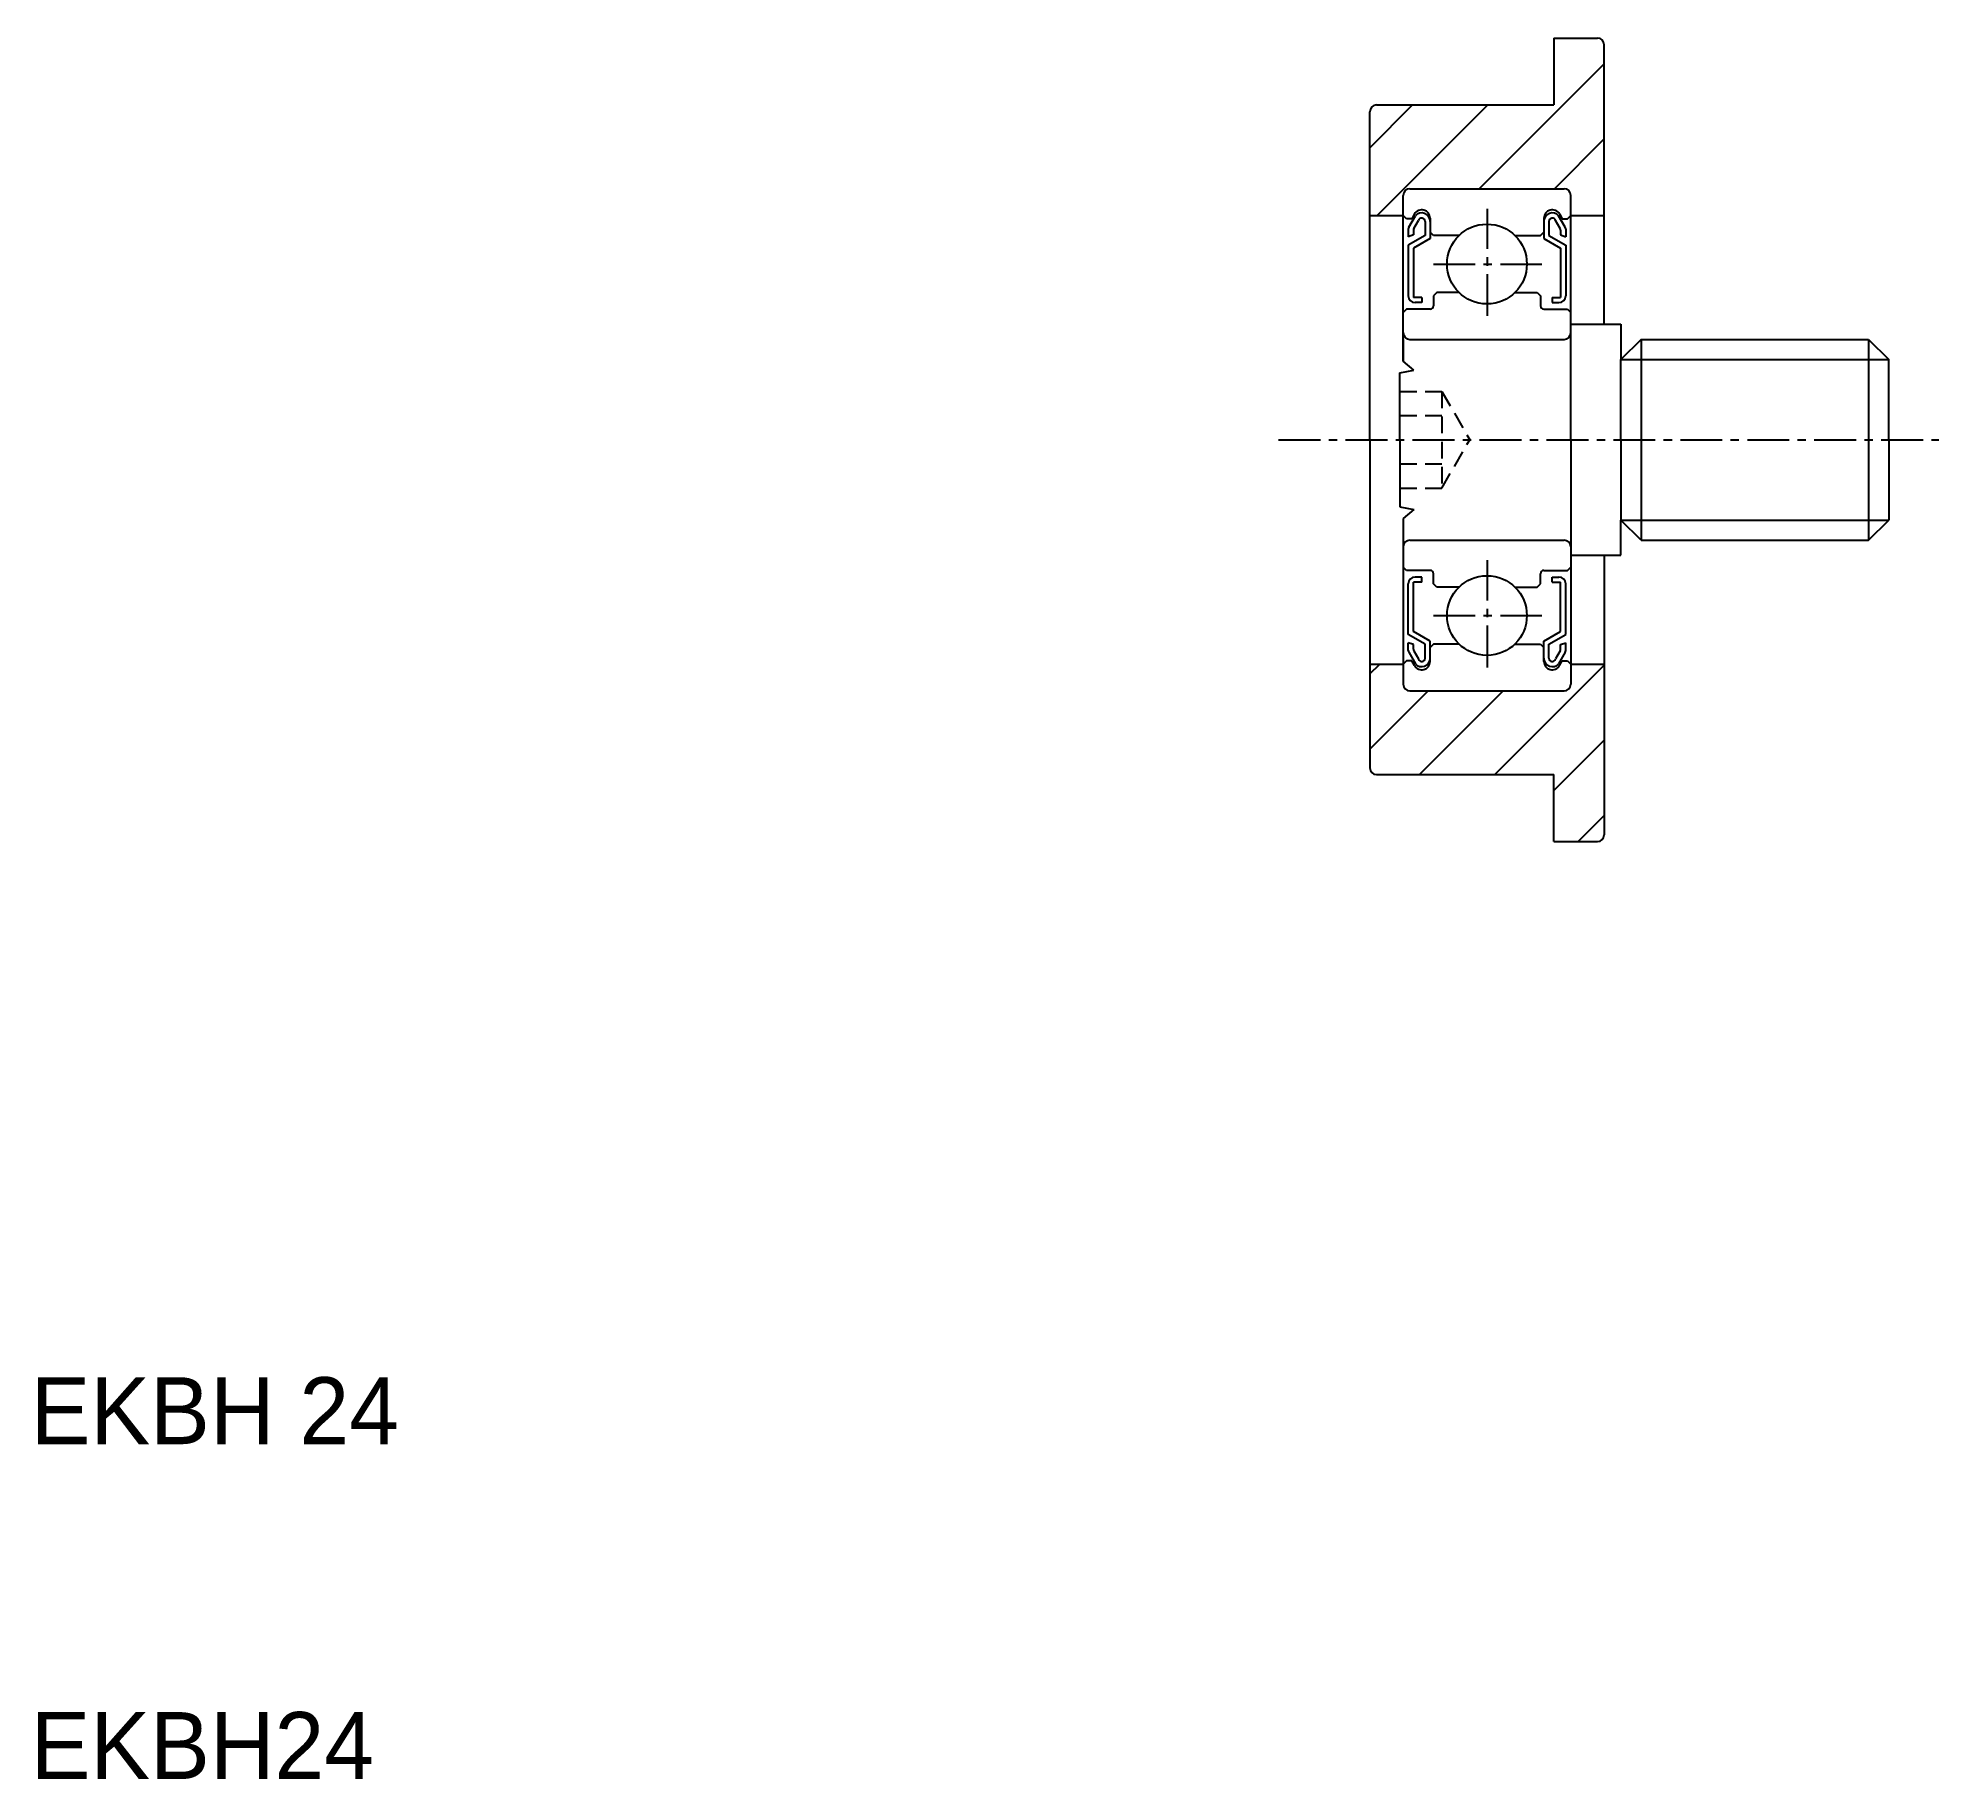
# Model space of a CAD drawing. Extents: x 71.9 to 128.7, y 117.3 to 169.3.
import ezdxf

# ---------------------------------------------------------------- set-up
doc = ezdxf.new("R2010")
doc.units = 0
doc.linetypes.add('CENTER', pattern=[2, 1.25, -0.25, 0.25, -0.25])
doc.linetypes.add('DASHED', pattern=[0.75, 0.5, -0.25])
doc.layers.get('0').update_dxf_attribs({"linetype": 'CONTINUOUS'})
doc.layers.add('CENTER', color=1, linetype='CENTER')

msp = doc.modelspace()

# ---------------------------------------------------------------- linework, layer by layer
at = {"color": 7, "linetype": 'CONTINUOUS'}
for p, q in [((117.179, 169.305), (117.179, 167.305)), ((117.179, 169.281), (117.203, 169.305)), ((117.179, 169.305), (118.479, 169.305)), ((118.679, 160.755), (118.679, 169.105)), ((111.679, 157.305), (111.679, 167.105)), ((111.879, 167.305), (117.179, 167.305)), ((112.879, 164.805), (117.479, 164.805)), ((112.679, 159.654), (112.679, 164.605)), ((117.679, 157.305), (117.679, 164.605)), ((117.679, 157.305), (117.679, 164.605)), ((111.679, 164.005), (112.679, 164.005)), ((112.779, 163.905), (112.679, 164.005)), ((112.929, 163.905), (112.779, 163.905)), ((112.829, 163.602), (112.829, 163.369)), ((112.842, 163.652), (113.04, 163.994)), ((113.012, 164.05), (112.929, 163.905)), ((112.979, 163.562), (112.979, 163.424)), ((112.992, 163.612), (113.131, 163.853)), ((113.329, 163.83), (113.329, 163.405)), ((113.479, 163.925), (113.479, 163.505)), ((113.479, 163.83), (113.479, 163.319)), ((116.879, 163.925), (116.879, 163.505)), ((116.879, 163.83), (116.879, 163.319)), ((117.029, 163.83), (117.029, 163.405)), ((117.365, 163.612), (117.226, 163.853)), ((117.515, 163.652), (117.318, 163.994)), ((117.345, 164.05), (117.429, 163.905)), ((117.379, 163.562), (117.379, 163.424)), ((117.429, 163.905), (117.579, 163.905)), ((117.529, 163.602), (117.529, 163.369)), ((117.579, 163.905), (117.679, 164.005)), ((117.679, 164.005), (118.679, 164.005)), ((112.979, 163.424), (112.829, 163.369)), ((113.329, 163.405), (112.829, 163.117)), ((112.829, 163.117), (112.829, 161.605)), ((113.479, 163.319), (112.979, 163.03)), ((112.979, 163.03), (112.979, 161.555)), ((113.579, 163.405), (113.479, 163.505)), ((114.345, 163.405), (113.579, 163.405)), ((116.013, 163.405), (116.779, 163.405)), ((116.779, 163.405), (116.879, 163.505)), ((116.879, 163.319), (117.379, 163.03)), ((117.029, 163.405), (117.529, 163.117)), ((117.379, 163.424), (117.529, 163.369)), ((117.379, 163.03), (117.379, 161.555)), ((117.529, 163.117), (117.529, 161.605)), ((113.229, 161.555), (112.979, 161.555)), ((113.229, 161.405), (113.029, 161.405)), ((113.229, 161.555), (113.229, 161.405)), ((113.679, 161.705), (113.579, 161.605)), ((113.579, 161.605), (113.579, 161.305)), ((114.345, 161.705), (113.679, 161.705)), ((116.013, 161.705), (116.679, 161.705)), ((116.679, 161.705), (116.779, 161.605)), ((116.779, 161.605), (116.779, 161.305)), ((117.129, 161.555), (117.129, 161.405)), ((117.129, 161.555), (117.379, 161.555)), ((117.129, 161.405), (117.329, 161.405)), ((112.779, 161.205), (112.679, 161.105)), ((112.679, 160.955), (112.679, 160.955)), ((113.479, 161.205), (112.779, 161.205)), ((116.879, 161.205), (117.579, 161.205)), ((117.579, 161.205), (117.679, 161.105)), ((117.679, 160.755), (118.679, 160.755)), ((118.679, 160.755), (119.179, 160.755)), ((119.179, 160.755), (119.179, 159.705)), ((112.679, 160.305), (112.679, 159.654)), ((112.879, 160.305), (117.479, 160.305)), ((119.779, 160.305), (119.179, 159.705)), ((119.779, 160.305), (126.579, 160.305)), ((119.779, 160.305), (119.779, 154.305)), ((126.579, 160.305), (126.579, 154.305)), ((126.579, 160.305), (127.179, 159.705)), ((112.991, 159.386), (112.679, 159.654)), ((119.179, 157.305), (119.179, 159.705)), ((127.179, 157.305), (127.179, 159.705)), ((112.579, 159.305), (112.991, 159.386)), ((112.579, 157.305), (112.579, 159.305)), ((111.679, 157.305), (111.679, 147.505)), ((112.579, 157.305), (112.579, 155.305)), ((117.679, 157.305), (117.679, 150.005)), ((119.179, 157.305), (119.179, 154.905)), ((127.179, 157.305), (127.179, 154.905)), ((112.579, 155.305), (112.991, 155.225)), ((112.991, 155.225), (112.679, 154.957)), ((112.679, 154.957), (112.679, 150.005)), ((112.679, 154.957), (112.679, 154.305)), ((119.179, 153.855), (119.179, 154.905)), ((119.779, 154.305), (119.179, 154.905)), ((126.579, 154.305), (127.179, 154.905)), ((112.879, 154.305), (117.479, 154.305)), ((119.779, 154.305), (126.579, 154.305)), ((119.779, 154.305), (126.579, 154.305)), ((112.779, 153.405), (112.679, 153.505)), ((113.479, 153.405), (112.779, 153.405)), ((116.879, 153.405), (117.579, 153.405)), ((117.579, 153.405), (117.679, 153.505)), ((117.679, 153.855), (118.679, 153.855)), ((118.679, 153.855), (118.679, 145.505)), ((118.679, 153.855), (119.179, 153.855)), ((112.829, 151.494), (112.829, 153.005)), ((113.229, 153.055), (112.979, 153.055)), ((112.979, 151.581), (112.979, 153.055)), ((113.229, 153.205), (113.029, 153.205)), ((113.229, 153.055), (113.229, 153.205)), ((113.579, 153.005), (113.579, 153.305)), ((113.679, 152.905), (113.579, 153.005)), ((114.345, 152.905), (113.679, 152.905)), ((116.013, 152.905), (116.679, 152.905)), ((116.679, 152.905), (116.779, 153.005)), ((116.779, 153.005), (116.779, 153.305)), ((117.129, 153.055), (117.129, 153.205)), ((117.129, 153.205), (117.329, 153.205)), ((117.129, 153.055), (117.379, 153.055)), ((117.379, 151.581), (117.379, 153.055)), ((117.529, 151.494), (117.529, 153.005)), ((113.329, 151.205), (112.829, 151.494)), ((112.829, 151.009), (112.829, 151.242)), ((112.979, 151.187), (112.829, 151.242)), ((113.479, 151.292), (112.979, 151.581)), ((112.979, 151.049), (112.979, 151.187)), ((113.329, 150.78), (113.329, 151.205)), ((113.479, 150.78), (113.479, 151.292)), ((113.579, 151.205), (113.479, 151.105)), ((113.479, 150.686), (113.479, 151.105)), ((114.345, 151.205), (113.579, 151.205)), ((116.013, 151.205), (116.779, 151.205)), ((116.779, 151.205), (116.879, 151.105)), ((116.879, 151.292), (117.379, 151.581)), ((116.879, 150.78), (116.879, 151.292)), ((116.879, 150.686), (116.879, 151.105)), ((117.029, 151.205), (117.529, 151.494)), ((117.029, 150.78), (117.029, 151.205)), ((117.379, 151.187), (117.529, 151.242)), ((117.379, 151.049), (117.379, 151.187)), ((117.529, 151.009), (117.529, 151.242)), ((111.679, 150.605), (112.679, 150.605)), ((112.779, 150.705), (112.679, 150.605)), ((112.929, 150.705), (112.779, 150.705)), ((112.842, 150.959), (113.04, 150.617)), ((113.012, 150.561), (112.929, 150.705)), ((112.992, 150.999), (113.131, 150.758)), ((117.365, 150.999), (117.226, 150.758)), ((117.515, 150.959), (117.318, 150.617)), ((117.345, 150.561), (117.429, 150.705)), ((117.429, 150.705), (117.579, 150.705)), ((117.579, 150.705), (117.679, 150.605)), ((117.679, 150.605), (118.679, 150.605)), ((112.879, 149.805), (117.479, 149.805)), ((111.879, 147.305), (117.179, 147.305)), ((117.179, 145.305), (117.179, 147.305)), ((117.179, 145.305), (118.479, 145.305))]:
    msp.add_line(p, q, dxfattribs=at)
at = {"color": 3, "linetype": 'CONTINUOUS'}
for p, q in [((114.949, 164.805), (118.679, 168.536)), ((111.679, 166.026), (112.958, 167.305)), ((111.903, 164.005), (115.203, 167.305)), ((117.194, 164.805), (118.679, 166.291)), ((119.179, 159.705), (127.179, 159.705)), ((119.179, 154.905), (127.179, 154.905)), ((111.679, 150.31), (111.974, 150.605)), ((115.409, 147.305), (118.679, 150.575)), ((111.679, 148.065), (113.419, 149.805)), ((113.164, 147.305), (115.664, 149.805)), ((117.179, 146.83), (118.679, 148.33)), ((117.899, 145.305), (118.679, 146.085))]:
    msp.add_line(p, q, dxfattribs=at)
at = {"color": 3, "linetype": 'DASHED'}
for p, q in [((112.579, 158.749), (113.829, 158.749)), ((113.829, 158.749), (113.829, 155.862)), ((113.829, 158.749), (114.662, 157.305)), ((112.579, 158.027), (113.829, 158.027)), ((113.829, 155.862), (114.662, 157.305)), ((112.579, 156.584), (113.829, 156.584)), ((112.579, 155.862), (113.829, 155.862))]:
    msp.add_line(p, q, dxfattribs=at)
at = {"color": 7, "linetype": 'CONTINUOUS'}
for centre in [(115.179, 162.555), (115.179, 152.055)]:
    msp.add_circle(centre, 1.191, dxfattribs=at)
for centre, radius, start, end in [((118.479, 169.105), 0.2, 0, 90), ((111.879, 167.105), 0.2, 90, 180), ((112.879, 164.605), 0.2, 90, 180), ((117.479, 164.605), 0.2, 0, 90), ((113.229, 163.925), 0.25, 359.9996, 150.0002), ((117.129, 163.925), 0.25, 29.9998, 180.0004), ((112.929, 163.602), 0.1, 150.0003, 180.0006), ((113.079, 163.562), 0.1, 150.0003, 180.0006), ((113.229, 163.83), 0.25, 0, 139.1944), ((113.229, 163.83), 0.1, 0, 167.1249), ((117.129, 163.83), 0.25, 40.8056, 180), ((117.129, 163.83), 0.1, 12.8751, 180), ((117.279, 163.562), 0.1, 359.9994, 29.9997), ((117.429, 163.602), 0.1, 359.9994, 29.9997), ((113.029, 161.605), 0.2, 180.0003, 270.0003), ((113.479, 161.305), 0.1, 270.0006, 0), ((116.879, 161.305), 0.1, 180, 269.9994), ((117.329, 161.605), 0.2, 269.9997, 359.9997), ((112.879, 160.505), 0.2, 180, 270), ((117.479, 160.505), 0.2, 270, 0), ((112.879, 154.105), 0.2, 90, 180), ((117.479, 154.105), 0.2, 0, 90), ((113.479, 153.305), 0.1, 0, 89.9994), ((116.879, 153.305), 0.1, 90.0006, 180), ((113.029, 153.005), 0.2, 89.9997, 179.9997), ((117.329, 153.005), 0.2, 0.0003, 90.0003), ((113.079, 151.049), 0.1, 179.9994, 209.9997), ((117.279, 151.049), 0.1, 330.0003, 0.0006), ((112.929, 151.009), 0.1, 179.9994, 209.9997), ((113.229, 150.686), 0.25, 209.9998, 0.0004), ((113.229, 150.78), 0.25, 220.8056, 0), ((113.229, 150.78), 0.1, 192.8751, 0), ((117.129, 150.78), 0.25, 180, 319.1944), ((117.129, 150.686), 0.25, 179.9996, 330.0002), ((117.129, 150.78), 0.1, 180, 347.1249), ((117.429, 151.009), 0.1, 330.0003, 0.0006), ((112.879, 150.005), 0.2, 180, 270), ((117.479, 150.005), 0.2, 270, 0), ((111.879, 147.505), 0.2, 180, 270), ((118.479, 145.505), 0.2, 270, 0)]:
    msp.add_arc(centre, radius, start, end, dxfattribs=at)
at = {"layer": 'CENTER', "color": 1, "linetype": 'CENTER'}
for p, q in [((115.195, 161.006), (115.195, 164.205)), ((113.578, 162.555), (116.812, 162.555)), ((108.956, 157.305), (128.68, 157.305)), ((115.195, 150.506), (115.195, 153.705)), ((113.578, 152.055), (116.812, 152.055))]:
    msp.add_line(p, q, dxfattribs=at)

# ---------------------------------------------------------------- texts
at = {"color": 7, "linetype": 'CONTINUOUS'}
for s, p in [('EKBH 24', (71.679, 127.305)), ('EKBH24', (71.679, 117.305))]:
    msp.add_text(s, height=2, dxfattribs=at).set_placement(p)

doc.saveas('drawing.dxf')
